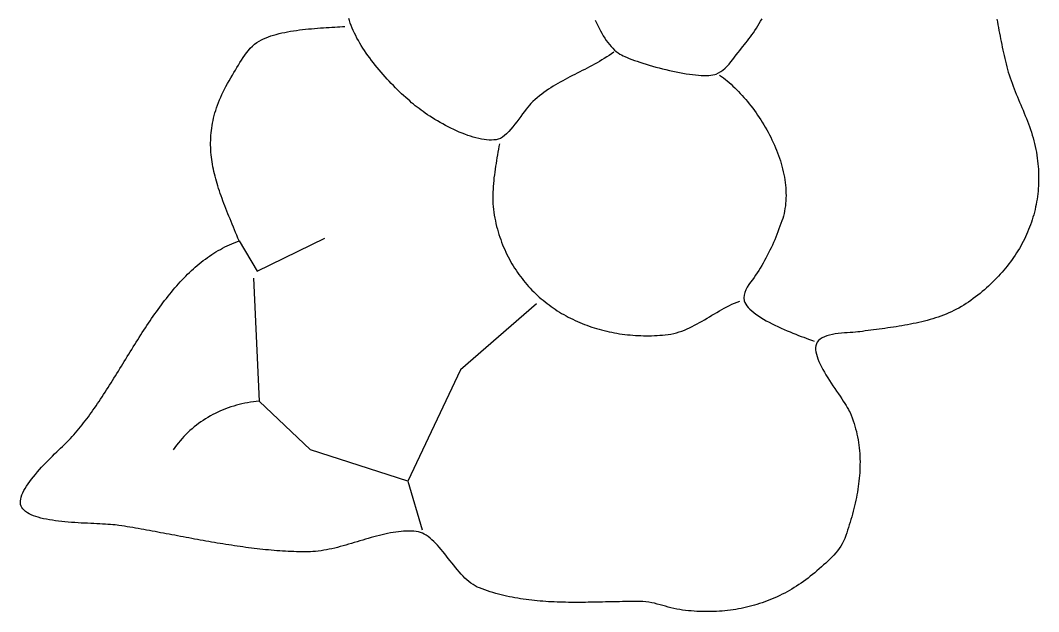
# Model space of a CAD drawing. Header units: millimetres. Extents: x 38 to 1209, y 36 to 1580.
# Drawn here: x 795.5 to 1151.5, y 44.4 to 251.1 of the extents above; entities that cross this region are included whole.
import ezdxf

# ---------------------------------------------------------------- set-up
doc = ezdxf.new("R2010")
doc.units = ezdxf.units.MM
doc.layers.add('0_0_0', color=3, linetype='Continuous')

msp = doc.modelspace()

# ---------------------------------------------------------------- linework, layer by layer
at = {"layer": '0_0_0'}
for points in [[(1136.9339, 251.5129), (1137.1157, 250.5305), (1137.2963, 249.5478), (1137.4766, 248.5649), (1137.6571, 247.5821), (1137.8387, 246.5995), (1138.0221, 245.6175), (1138.2081, 244.6363), (1138.3973, 243.656), (1138.5907, 242.6769), (1138.7888, 241.6992), (1138.9926, 240.7231), (1139.2026, 239.7489), (1139.4197, 238.7768), (1139.6446, 237.8069), (1139.8781, 236.8396), (1140.1209, 235.875), (1140.3738, 234.9134), (1140.6375, 233.955), (1140.9128, 233), (1141.2131, 232.0161), (1141.5301, 231.0399), (1141.8623, 230.0705), (1142.208, 229.1072), (1142.5657, 228.1493), (1142.9339, 227.1961), (1143.3111, 226.2468), (1143.6955, 225.3009), (1144.0858, 224.3575), (1144.4803, 223.4159), (1144.8775, 222.4754), (1145.2759, 221.5354), (1145.6738, 220.5951), (1146.0697, 219.6538), (1146.4622, 218.7107), (1146.8495, 217.7652), (1147.2303, 216.8166), (1147.6028, 215.864), (1147.9656, 214.907), (1148.3171, 213.9446), (1148.6558, 212.9762), (1148.98, 212.0011), (1149.2883, 211.0186), (1149.5791, 210.0279), (1149.8508, 209.0284), (1150.1019, 208.0193), (1150.3309, 207), (1150.5354, 205.9908), (1150.7202, 204.9857), (1150.8853, 203.9849), (1151.0309, 202.9883), (1151.1571, 201.9962), (1151.2641, 201.0084), (1151.3519, 200.0252), (1151.4206, 199.0465), (1151.4705, 198.0725), (1151.5015, 197.1033), (1151.5139, 196.1388), (1151.5078, 195.1792), (1151.4832, 194.2246), (1151.4403, 193.275), (1151.3792, 192.3305), (1151.3001, 191.3912), (1151.203, 190.4571), (1151.0882, 189.5283), (1150.9556, 188.6049), (1150.8054, 187.687), (1150.6378, 186.7747), (1150.4529, 185.8679), (1150.2507, 184.9669), (1150.0315, 184.0716), (1149.7952, 183.1821), (1149.5422, 182.2986), (1149.2724, 181.421), (1148.986, 180.5495), (1148.6831, 179.6841), (1148.3639, 178.8249), (1148.0284, 177.972), (1147.6768, 177.1255), (1147.3093, 176.2854), (1146.9258, 175.4518), (1146.5266, 174.6247), (1146.1117, 173.8043), (1145.6814, 172.9906), (1145.2356, 172.1838), (1144.7746, 171.3837), (1144.2985, 170.5907), (1143.8073, 169.8046), (1143.3012, 169.0256), (1142.7803, 168.2538), (1142.2448, 167.4893), (1141.6947, 166.732), (1141.1303, 165.9821), (1140.5515, 165.2397), (1139.9585, 164.5048), (1139.3515, 163.7776), (1138.7306, 163.058), (1138.0958, 162.3461), (1137.4474, 161.6421), (1136.7854, 160.946), (1136.1099, 160.2578), (1135.4212, 159.5777), (1134.7192, 158.9058), (1134.0041, 158.242), (1133.2761, 157.5865), (1132.5352, 156.9393), (1131.7817, 156.3005), (1131.0155, 155.6703), (1130.2368, 155.0486), (1129.4458, 154.4355), (1128.6426, 153.8311), (1127.8273, 153.2356), (1127, 152.6489), (1126.179, 152.0922), (1125.345, 151.5597), (1124.4983, 151.0506), (1123.6395, 150.5642), (1122.7691, 150.0999), (1121.8877, 149.6568), (1120.9956, 149.2343), (1120.0935, 148.8317), (1119.1819, 148.4484), (1118.2613, 148.0835), (1117.3321, 147.7364), (1116.3949, 147.4065), (1115.4503, 147.093), (1114.4987, 146.7951), (1113.5407, 146.5123), (1112.5767, 146.2438), (1111.6073, 145.9888), (1110.633, 145.7468), (1109.6543, 145.517), (1108.6717, 145.2987), (1107.6858, 145.0912), (1106.697, 144.8938), (1105.7059, 144.7058), (1104.713, 144.5266), (1103.7188, 144.3553), (1102.7238, 144.1913), (1101.7286, 144.0339), (1100.7335, 143.8825), (1099.7393, 143.7362), (1098.7463, 143.5945), (1097.7551, 143.4565), (1096.7662, 143.3217), (1095.7802, 143.1893), (1094.7974, 143.0585), (1093.8186, 142.9288), (1092.844, 142.7994), (1091.8744, 142.6696), (1090.9102, 142.5387), (1089.9519, 142.4059), (1089, 142.2708), (1088.2833, 142.1846), (1087.4736, 142.1136), (1086.5855, 142.0515), (1085.6336, 141.9919), (1084.6324, 141.9285), (1083.5964, 141.8549), (1082.5403, 141.7649), (1081.4785, 141.6521), (1080.4257, 141.5102), (1079.3964, 141.3328), (1078.4051, 141.1136), (1077.4664, 140.8463), (1076.5949, 140.5245), (1075.8051, 140.142), (1075.1116, 139.6923), (1074.5289, 139.1692), (1074.0717, 138.5663), (1073.7982, 138.0001), (1073.6241, 137.3803), (1073.5435, 136.7107), (1073.5507, 135.9952), (1073.6399, 135.2376), (1073.8053, 134.4419), (1074.0411, 133.6119), (1074.3415, 132.7515), (1074.7007, 131.8646), (1075.1129, 130.9551), (1075.5724, 130.0268), (1076.0733, 129.0838), (1076.6098, 128.1297), (1077.1762, 127.1686), (1077.7666, 126.2044), (1078.3753, 125.2408), (1078.9965, 124.2818), (1079.6243, 123.3312), (1080.2531, 122.3931), (1080.8769, 121.4711), (1081.4901, 120.5693), (1082.0868, 119.6915), (1082.6612, 118.8416), (1083.2075, 118.0235), (1083.7199, 117.2411), (1084.1927, 116.4982), (1084.6201, 115.7988), (1084.9962, 115.1467), (1085.3153, 114.5458), (1085.5716, 114), (1085.9623, 113.0627), (1086.3276, 112.1229), (1086.6679, 111.1807), (1086.9836, 110.2362), (1087.2751, 109.2896), (1087.5429, 108.3409), (1087.7875, 107.3903), (1088.0092, 106.4378), (1088.2085, 105.4837), (1088.3857, 104.528), (1088.5415, 103.5708), (1088.6761, 102.6123), (1088.79, 101.6526), (1088.8836, 100.6917), (1088.9575, 99.7299), (1089.0119, 98.7672), (1089.0474, 97.8038), (1089.0643, 96.8397), (1089.0631, 95.8751), (1089.0443, 94.9101), (1089.0083, 93.9448), (1088.9554, 92.9794), (1088.8862, 92.0139), (1088.801, 91.0485), (1088.7003, 90.0832), (1088.5846, 89.1183), (1088.4542, 88.1538), (1088.3096, 87.1899), (1088.1512, 86.2266), (1087.9795, 85.2641), (1087.7949, 84.3024), (1087.5978, 83.3418), (1087.3886, 82.3824), (1087.1678, 81.4242), (1086.9359, 80.4673), (1086.6932, 79.5119), (1086.4401, 78.5582), (1086.1772, 77.6061), (1085.9049, 76.6559), (1085.6235, 75.7077), (1085.3335, 74.7615), (1085.0354, 73.8175), (1084.7295, 72.8759), (1084.4164, 71.9366), (1084.0964, 71), (1083.7214, 70.0133), (1083.2976, 69.0735), (1082.8282, 68.1766), (1082.3162, 67.319), (1081.7649, 66.4968), (1081.1774, 65.7064), (1080.5567, 64.9438), (1079.9062, 64.2054), (1079.2287, 63.4874), (1078.5277, 62.7859), (1077.8061, 62.0973), (1077.0671, 61.4177), (1076.3138, 60.7434), (1075.5495, 60.0706), (1074.7771, 59.3956), (1074, 58.7145), (1073.2395, 58.0561), (1072.4719, 57.4136), (1071.6971, 56.7869), (1070.9154, 56.176), (1070.1268, 55.5809), (1069.3313, 55.0015), (1068.5292, 54.4378), (1067.7204, 53.8899), (1066.9051, 53.3576), (1066.0834, 52.841), (1065.2554, 52.3401), (1064.4211, 51.8548), (1063.5807, 51.385), (1062.7343, 50.9309), (1061.8819, 50.4923), (1061.0237, 50.0692), (1060.1597, 49.6617), (1059.2901, 49.2696), (1058.4149, 48.8931), (1057.5343, 48.5319), (1056.6483, 48.1862), (1055.757, 47.856), (1054.8605, 47.5411), (1053.959, 47.2415), (1053.0525, 46.9573), (1052.1411, 46.6885), (1051.225, 46.4349), (1050.3041, 46.1966), (1049.3786, 45.9736), (1048.4487, 45.7658), (1047.5143, 45.5732), (1046.5757, 45.3959), (1045.6328, 45.2337), (1044.6858, 45.0866), (1043.7348, 44.9547), (1042.7799, 44.8379), (1041.8211, 44.7362), (1040.8586, 44.6495), (1039.8925, 44.5779), (1038.9229, 44.5214), (1037.9498, 44.4798), (1036.9733, 44.4532), (1035.9937, 44.4416), (1035.0108, 44.4449), (1034.0249, 44.4631), (1033.0361, 44.4962), (1032.0444, 44.5442), (1031.0499, 44.6071), (1030.0527, 44.6848), (1029.053, 44.7773), (1028.0508, 44.8846), (1027.0462, 45.0066), (1026.0394, 45.1435), (1024.9818, 45.318), (1023.96, 45.528), (1022.9671, 45.7659), (1021.9963, 46.0239), (1021.0407, 46.2941), (1020.0936, 46.5689), (1019.148, 46.8405), (1018.1972, 47.1011), (1017.2344, 47.343), (1016.2526, 47.5584), (1015.2451, 47.7395), (1014.2051, 47.8787), (1013.1256, 47.9681), (1012, 48), (1011.0079, 47.9984), (1010.0151, 47.9931), (1009.0217, 47.9844), (1008.0277, 47.9727), (1007.0332, 47.9584), (1006.0382, 47.9417), (1005.0427, 47.9232), (1004.047, 47.9031), (1003.0509, 47.8819), (1002.0545, 47.8599), (1001.058, 47.8374), (1000.0614, 47.8149), (999.0647, 47.7926), (998.0679, 47.7711), (997.0712, 47.7506), (996.0746, 47.7315), (995.0782, 47.7142), (994.0819, 47.699), (993.086, 47.6863), (992.0903, 47.6766), (991.0951, 47.6701), (990.1002, 47.6672), (989.1059, 47.6683), (988.1121, 47.6737), (987.1189, 47.6839), (986.1264, 47.6992), (985.1347, 47.72), (984.1437, 47.7466), (983.1535, 47.7794), (982.1642, 47.8187), (981.1759, 47.8651), (980.1886, 47.9187), (979.2023, 47.98), (978.2172, 48.0493), (977.2333, 48.1271), (976.2506, 48.2137), (975.2691, 48.3094), (974.2891, 48.4146), (973.3104, 48.5297), (972.3332, 48.6551), (971.3575, 48.7911), (970.3834, 48.9381), (969.411, 49.0965), (968.4402, 49.2666), (967.4712, 49.4488), (966.5039, 49.6435), (965.5386, 49.851), (964.5751, 50.0718), (963.6137, 50.3061), (962.6542, 50.5543), (961.6969, 50.8169), (960.7417, 51.0942), (959.7887, 51.3865), (958.838, 51.6942), (957.8896, 52.0178), (956.9436, 52.3574), (956, 52.7137), (955.2428, 53.0426), (954.5, 53.4349), (953.7706, 53.886), (953.0537, 54.3914), (952.3486, 54.9467), (951.6545, 55.5473), (950.9704, 56.1887), (950.2954, 56.8665), (949.6289, 57.5761), (948.9699, 58.3131), (948.3176, 59.0729), (947.671, 59.8511), (947.0295, 60.6432), (946.3922, 61.4446), (945.7581, 62.251), (945.1265, 63.0576), (944.4965, 63.8602), (943.8672, 64.6542), (943.2379, 65.435), (942.6076, 66.1983), (941.9756, 66.9394), (941.341, 67.654), (940.7029, 68.3374), (940.0605, 68.9853), (939.4129, 69.5931), (938.7594, 70.1563), (938.099, 70.6704), (937.431, 71.131), (936.7544, 71.5335), (936.0684, 71.8734), (935.3722, 72.1463), (934.665, 72.3476), (933.9459, 72.4729), (933.0791, 72.5566), (932.2021, 72.6054), (931.3151, 72.6208), (930.4189, 72.6046), (929.5137, 72.5586), (928.6001, 72.4843), (927.6787, 72.3835), (926.7498, 72.258), (925.8139, 72.1093), (924.8716, 71.9393), (923.9233, 71.7496), (922.9695, 71.5419), (922.0108, 71.3179), (921.0474, 71.0793), (920.0801, 70.8279), (919.1092, 70.5653), (918.1352, 70.2932), (917.1587, 70.0134), (916.18, 69.7275), (915.1997, 69.4373), (914.2183, 69.1444), (913.2362, 68.8505), (912.254, 68.5574), (911.2721, 68.2668), (910.291, 67.9803), (909.3111, 67.6997), (908.3331, 67.4266), (907.3573, 67.1628), (906.3842, 66.91), (905.4144, 66.6699), (904.4483, 66.4441), (903.4863, 66.2344), (902.5291, 66.0425), (901.577, 65.8701), (900.6305, 65.7189), (899.6902, 65.5905), (898.7565, 65.4868), (897.8299, 65.4093), (896.9109, 65.3599), (896, 65.3402), (895.0264, 65.3396), (894.0515, 65.347), (893.075, 65.3623), (892.0972, 65.3852), (891.118, 65.4157), (890.1376, 65.4534), (889.1559, 65.4982), (888.1731, 65.55), (887.1891, 65.6086), (886.2041, 65.6738), (885.2181, 65.7454), (884.231, 65.8233), (883.2431, 65.9072), (882.2543, 65.997), (881.2647, 66.0925), (880.2744, 66.1936), (879.2833, 66.3001), (878.2916, 66.4117), (877.2993, 66.5284), (876.3065, 66.6499), (875.3131, 66.776), (874.3194, 66.9067), (873.3252, 67.0416), (872.3307, 67.1807), (871.3359, 67.3238), (870.3409, 67.4706), (869.3458, 67.6211), (868.3505, 67.775), (867.3551, 67.9321), (866.3597, 68.0923), (865.3644, 68.2554), (864.3691, 68.4213), (863.374, 68.5897), (862.3791, 68.7604), (861.3844, 68.9334), (860.39, 69.1084), (859.396, 69.2852), (858.4024, 69.4637), (857.4092, 69.6437), (856.4165, 69.825), (855.4244, 70.0075), (854.433, 70.1909), (853.4421, 70.3751), (852.4521, 70.56), (851.4627, 70.7452), (850.4742, 70.9308), (849.4866, 71.1164), (848.4999, 71.3019), (847.5142, 71.4872), (846.5296, 71.672), (845.546, 71.8562), (844.5636, 72.0396), (843.5823, 72.222), (842.6024, 72.4033), (841.6237, 72.5833), (840.6463, 72.7617), (839.6704, 72.9385), (838.6959, 73.1134), (837.723, 73.2864), (836.7516, 73.4571), (835.7818, 73.6254), (834.8137, 73.7912), (833.8473, 73.9542), (832.8826, 74.1143), (831.9198, 74.2714), (830.9589, 74.4252), (830, 74.5756), (829.3388, 74.6681), (828.6194, 74.7508), (827.8457, 74.8249), (827.0212, 74.8916), (826.1499, 74.9522), (825.2354, 75.0077), (824.2815, 75.0594), (823.2919, 75.1086), (822.2705, 75.1563), (821.221, 75.2039), (820.1471, 75.2525), (819.0526, 75.3033), (817.9413, 75.3576), (816.8169, 75.4165), (815.6832, 75.4812), (814.5438, 75.5529), (813.4027, 75.6329), (812.2636, 75.7223), (811.1301, 75.8224), (810.0061, 75.9343), (808.8953, 76.0593), (807.8016, 76.1985), (806.7285, 76.3532), (805.68, 76.5245), (804.6597, 76.7137), (803.6714, 76.922), (802.7189, 77.1505), (801.8059, 77.4005), (800.9363, 77.6732), (800.1137, 77.9698), (799.3418, 78.2914), (798.6246, 78.6393), (797.9657, 79.0147), (797.3688, 79.4188), (796.8378, 79.8528), (796.3765, 80.3179), (796.0175, 80.8044), (795.7597, 81.3324), (795.5982, 81.8993), (795.5284, 82.5022), (795.5454, 83.1387), (795.6444, 83.806), (795.8207, 84.5016), (796.0695, 85.2226), (796.386, 85.9665), (796.7654, 86.7307), (797.2031, 87.5124), (797.6941, 88.309), (798.2338, 89.1179), (798.8173, 89.9364), (799.44, 90.7619), (800.0969, 91.5916), (800.7834, 92.423), (801.4946, 93.2534), (802.2258, 94.0801), (802.9722, 94.9005), (803.7291, 95.7119), (804.4916, 96.5116), (805.255, 97.2971), (806.0146, 98.0656), (806.7655, 98.8145), (807.5029, 99.5412), (808.2222, 100.243), (808.9184, 100.9172), (809.587, 101.5612), (810.223, 102.1723), (810.8217, 102.7479), (811.3783, 103.2853), (811.8881, 103.7818), (812.3463, 104.2349), (812.748, 104.6418), (813.0887, 105), (813.6734, 105.6389), (814.2536, 106.2888), (814.8295, 106.9492), (815.4012, 107.62), (815.9689, 108.3007), (816.5327, 108.9911), (817.0927, 109.6909), (817.6492, 110.3997), (818.2023, 111.1174), (818.752, 111.8436), (819.2987, 112.5779), (819.8423, 113.3202), (820.3832, 114.07), (820.9213, 114.8272), (821.4569, 115.5913), (821.9902, 116.3622), (822.5212, 117.1395), (823.0502, 117.9229), (823.5772, 118.712), (824.1025, 119.5068), (824.6261, 120.3067), (825.1482, 121.1115), (825.6691, 121.921), (826.1888, 122.7348), (826.7074, 123.5526), (827.2252, 124.3741), (827.7423, 125.1991), (828.2588, 126.0272), (828.7749, 126.8581), (829.2907, 127.6915), (829.8064, 128.5272), (830.3221, 129.3649), (830.8381, 130.2041), (831.3543, 131.0448), (831.8711, 131.8864), (832.3885, 132.7288), (832.9067, 133.5717), (833.4258, 134.4147), (833.9461, 135.2575), (834.4675, 136.0999), (834.9904, 136.9416), (835.5148, 137.7822), (836.0409, 138.6215), (836.5688, 139.4592), (837.0988, 140.2949), (837.6309, 141.1283), (838.1653, 141.9593), (838.7021, 142.7874), (839.2416, 143.6124), (839.7838, 144.4339), (840.3289, 145.2518), (840.877, 146.0656), (841.4284, 146.8751), (841.9831, 147.68), (842.5413, 148.4799), (843.1031, 149.2747), (843.6688, 150.0639), (844.2384, 150.8474), (844.8122, 151.6247), (845.3902, 152.3956), (845.9726, 153.1598), (846.5596, 153.917), (847.1512, 154.6669), (847.7478, 155.4093), (848.3493, 156.1437), (848.9561, 156.8699), (849.5681, 157.5876), (850.1856, 158.2966), (850.8087, 158.9965), (851.4376, 159.6869), (852.0724, 160.3677), (852.7133, 161.0385), (853.3604, 161.6991), (854.0138, 162.349), (854.6738, 162.9881), (855.3405, 163.616), (856.0139, 164.2324), (856.6944, 164.8371), (857.3819, 165.4297), (858.0768, 166.0099), (858.7791, 166.5775), (859.4889, 167.1321), (860.2065, 167.6734), (860.9319, 168.2012), (861.6654, 168.7152), (862.4071, 169.2149), (863.1571, 169.7003), (863.9156, 170.1709), (864.6827, 170.6264), (865.4586, 171.0666), (866.2434, 171.4911), (867.0373, 171.8998), (867.8404, 172.2921), (868.653, 172.668), (869.475, 173.0269), (870.3068, 173.3688), (871.1484, 173.6932), (872, 174), (878.2986, 163.4715), (902, 175)], [(1003, 240), (1002.1769, 239.4149), (1001.3476, 238.8498), (1000.5125, 238.3033), (999.6722, 237.7739), (998.8273, 237.2602), (997.9783, 236.7607), (997.1257, 236.2739), (996.27, 235.7986), (995.4119, 235.3331), (994.5518, 234.8761), (993.6903, 234.4262), (992.8279, 233.9819), (991.9653, 233.5417), (991.1028, 233.1042), (990.2411, 232.6681), (989.3807, 232.2317), (988.5221, 231.7938), (987.6659, 231.3529), (986.8127, 230.9075), (985.9629, 230.4561), (985.1171, 229.9975), (984.2759, 229.53), (983.4398, 229.0523), (982.6093, 228.563), (981.7849, 228.0605), (980.9673, 227.5436), (980.157, 227.0106), (979.3545, 226.4602), (978.5603, 225.891), (977.775, 225.3015), (976.9991, 224.6902), (976.2332, 224.0558), (975.4778, 223.3968), (974.7334, 222.7117), (974.0007, 221.9992), (973.4861, 221.4475), (972.9393, 220.7976), (972.3627, 220.0646), (971.759, 219.2637), (971.1307, 218.4098), (970.4803, 217.5181), (969.8106, 216.6036), (969.1239, 215.6816), (968.423, 214.767), (967.7103, 213.875), (966.9884, 213.0207), (966.26, 212.2192), (965.5275, 211.4855), (964.7936, 210.8347), (964.0609, 210.2821), (963.3318, 209.8425), (962.6089, 209.5313), (961.895, 209.3634), (961.0872, 209.2867), (960.2532, 209.2599), (959.395, 209.2807), (958.5149, 209.3471), (957.6149, 209.4571), (956.6972, 209.6085), (955.7639, 209.7992), (954.8172, 210.0272), (953.8591, 210.2904), (952.8918, 210.5868), (951.9174, 210.9141), (950.9381, 211.2704), (949.9559, 211.6536), (948.9731, 212.0615), (947.9917, 212.4922), (947.0138, 212.9435), (946.0417, 213.4133), (945.0774, 213.8996), (944.123, 214.4003), (943.1807, 214.9133), (942.2527, 215.4365), (941.341, 215.9679), (940.4477, 216.5053), (939.5751, 217.0466), (938.7252, 217.5899), (937.9002, 218.133), (937.1021, 218.6738), (936.3332, 219.2103), (935.5955, 219.7403), (934.8913, 220.2618), (934.2225, 220.7728), (933.5913, 221.271), (933, 221.7546), (932.3216, 222.3258), (931.6336, 222.9175), (930.9373, 223.5289), (930.2337, 224.1595), (929.5241, 224.8084), (928.8096, 225.4749), (928.0913, 226.1583), (927.3704, 226.858), (926.6482, 227.5731), (925.9256, 228.3031), (925.204, 229.0471), (924.4844, 229.8045), (923.768, 230.5745), (923.0561, 231.3565), (922.3496, 232.1497), (921.6499, 232.9534), (920.9581, 233.7669), (920.2753, 234.5895), (919.6026, 235.4205), (918.9414, 236.2592), (918.2926, 237.1048), (917.6576, 237.9567), (917.0374, 238.814), (916.4331, 239.6763), (915.8461, 240.5426), (915.2774, 241.4123), (914.7281, 242.2847), (914.1995, 243.1591), (913.6927, 244.0348), (913.2089, 244.911), (912.7493, 245.787), (912.3149, 246.6622), (911.907, 247.5357), (911.5267, 248.407), (911.1752, 249.2753), (910.8536, 250.1398), (910.5632, 251), (910.327, 251.782)], [(996.4693, 251.1641), (996.9223, 250.2102), (997.3827, 249.2705), (997.8514, 248.3482), (998.3294, 247.4462), (998.8176, 246.5675), (999.3169, 245.7151), (999.8283, 244.8921), (1000.3528, 244.1015), (1000.8913, 243.3463), (1001.4448, 242.6294), (1002.0141, 241.954), (1002.6003, 241.3229), (1003.2044, 240.7393), (1003.8271, 240.2061), (1004.4696, 239.7264), (1005.1327, 239.3032), (1005.6444, 239.0207), (1006.2338, 238.7257), (1006.8961, 238.4198), (1007.6268, 238.1045), (1008.4211, 237.7815), (1009.2745, 237.4523), (1010.1822, 237.1184), (1011.1397, 236.7816), (1012.1423, 236.4434), (1013.1854, 236.1052), (1014.2643, 235.7689), (1015.3743, 235.4358), (1016.5109, 235.1076), (1017.6694, 234.7859), (1018.8451, 234.4722), (1020.0335, 234.1682), (1021.2297, 233.8755), (1022.4293, 233.5955), (1023.6276, 233.3299), (1024.8199, 233.0802), (1026.0016, 232.8482), (1027.168, 232.6352), (1028.3145, 232.443), (1029.4365, 232.2731), (1030.5293, 232.127), (1031.5882, 232.0064), (1032.6087, 231.9129), (1033.586, 231.8479), (1034.5156, 231.8132), (1035.3928, 231.8103), (1036.213, 231.8407), (1036.9714, 231.9061), (1037.6635, 232.0081), (1038.2846, 232.1481), (1038.8302, 232.3279), (1039.6367, 232.7062), (1040.4155, 233.1837), (1041.1679, 233.7475), (1041.8956, 234.3848), (1042.6002, 235.0829), (1043.2831, 235.8291), (1043.9459, 236.6107), (1044.5903, 237.4148), (1045.2177, 238.2287), (1045.8297, 239.0398), (1046.4279, 239.8352), (1047.0138, 240.6022), (1047.589, 241.328), (1048.1551, 242), (1048.682, 242.6139), (1049.2076, 243.2521), (1049.7315, 243.9139), (1050.2534, 244.5985), (1050.773, 245.3053), (1051.29, 246.0333), (1051.8041, 246.782), (1052.315, 247.5505), (1052.8224, 248.3382), (1053.3259, 249.1441), (1053.8252, 249.9677), (1054.3202, 250.8082), (1054.8103, 251.6648)], [(872, 174), (871.5897, 174.9934), (871.1826, 175.977), (870.7789, 176.9509), (870.3792, 177.9156), (869.9838, 178.8714), (869.5932, 179.8185), (869.2077, 180.7573), (868.8278, 181.6881), (868.4538, 182.6113), (868.0862, 183.5271), (867.7254, 184.4359), (867.3718, 185.338), (867.0258, 186.2338), (866.6878, 187.1234), (866.3583, 188.0074), (866.0376, 188.8859), (865.7261, 189.7594), (865.4243, 190.628), (865.1326, 191.4922), (864.8513, 192.3523), (864.5809, 193.2086), (864.3218, 194.0614), (864.0745, 194.9111), (863.8392, 195.7579), (863.6165, 196.6022), (863.4067, 197.4443), (863.2103, 198.2845), (863.0276, 199.1232), (862.859, 199.9606), (862.7051, 200.7971), (862.5661, 201.6331), (862.4426, 202.4687), (862.3348, 203.3044), (862.2433, 204.1405), (862.1683, 204.9773), (862.1105, 205.8151), (862.07, 206.6543), (862.0474, 207.4951), (862.0431, 208.3379), (862.0575, 209.183), (862.0909, 210.0307), (862.1438, 210.8814), (862.2167, 211.7353), (862.3098, 212.5929), (862.4237, 213.4543), (862.5587, 214.32), (862.7153, 215.1902), (862.8938, 216.0653), (863.0946, 216.9456), (863.3183, 217.8315), (863.5651, 218.7231), (863.8355, 219.621), (864.1299, 220.5253), (864.4488, 221.4364), (864.7924, 222.3547), (865.1613, 223.2804), (865.5558, 224.2138), (865.9764, 225.1554), (866.4234, 226.1054), (866.8974, 227.0641), (867.3986, 228.0319), (867.9274, 229.009), (868.4844, 229.9959), (869.0699, 230.9927), (869.6844, 232), (870.1972, 232.8414), (870.7093, 233.7046), (871.2243, 234.5829), (871.7462, 235.4697), (872.2787, 236.3581), (872.8259, 237.2415), (873.3914, 238.1133), (873.9792, 238.9665), (874.5931, 239.7947), (875.2369, 240.591), (875.9146, 241.3488), (876.6298, 242.0613), (877.3866, 242.7219), (878.1887, 243.3237), (879.0401, 243.8603), (879.7949, 244.2681), (880.5855, 244.6505), (881.4096, 245.0083), (882.2651, 245.3425), (883.1495, 245.6541), (884.0608, 245.9441), (884.9967, 246.2134), (885.9549, 246.463), (886.9331, 246.6939), (887.9292, 246.907), (888.941, 247.1033), (889.966, 247.2839), (891.0022, 247.4495), (892.0473, 247.6013), (893.099, 247.7402), (894.1551, 247.8672), (895.2133, 247.9832), (896.2715, 248.0892), (897.3273, 248.1862), (898.3786, 248.2752), (899.4231, 248.357), (900.4585, 248.4328), (901.4826, 248.5034), (902.4932, 248.5699), (903.488, 248.6331), (904.4647, 248.6942), (905.4213, 248.7539), (906.3553, 248.8134), (907.2646, 248.8736), (908.1469, 248.9355), (909, 249)], [(1040, 232), (1040.6646, 231.5113), (1041.3293, 231.0015), (1041.9935, 230.4713), (1042.6567, 229.9209), (1043.3183, 229.3511), (1043.9779, 228.7622), (1044.635, 228.1547), (1045.289, 227.5293), (1045.9393, 226.8864), (1046.5856, 226.2264), (1047.2273, 225.5499), (1047.8638, 224.8574), (1048.4947, 224.1495), (1049.1194, 223.4265), (1049.7375, 222.6891), (1050.3483, 221.9376), (1050.9514, 221.1727), (1051.5463, 220.3949), (1052.1325, 219.6046), (1052.7094, 218.8023), (1053.2765, 217.9885), (1053.8334, 217.1638), (1054.3794, 216.3287), (1054.9142, 215.4836), (1055.4371, 214.6292), (1055.9476, 213.7657), (1056.4453, 212.8939), (1056.9296, 212.0141), (1057.4, 211.127), (1057.856, 210.2329), (1058.2971, 209.3324), (1058.7227, 208.426), (1059.1324, 207.5143), (1059.5256, 206.5976), (1059.9018, 205.6766), (1060.2605, 204.7517), (1060.6012, 203.8234), (1060.9234, 202.8923), (1061.2265, 201.9588), (1061.5101, 201.0235), (1061.7736, 200.0868), (1062.0165, 199.1493), (1062.2382, 198.2114), (1062.4384, 197.2737), (1062.6164, 196.3367), (1062.7718, 195.4008), (1062.904, 194.4667), (1063.0125, 193.5347), (1063.0968, 192.6054), (1063.1564, 191.6793), (1063.1907, 190.757), (1063.1993, 189.8388), (1063.1817, 188.9254), (1063.1373, 188.0171), (1063.0655, 187.1146), (1062.966, 186.2184), (1062.8382, 185.3289), (1062.6815, 184.4466), (1062.4954, 183.572), (1062.2795, 182.7057), (1062.0332, 181.8482), (1061.7561, 181), (1061.4256, 180.0611), (1061.0853, 179.1212), (1060.7352, 178.181), (1060.3749, 177.2411), (1060.0045, 176.3022), (1059.6237, 175.3651), (1059.2324, 174.4305), (1058.8304, 173.499), (1058.4176, 172.5714), (1057.9938, 171.6484), (1057.559, 170.7307), (1057.1128, 169.819), (1056.6552, 168.914), (1056.186, 168.0164), (1055.7051, 167.1269), (1055.2123, 166.2463), (1054.7075, 165.3751), (1054.1904, 164.5142), (1053.6611, 163.6642), (1053.1192, 162.8259), (1052.5648, 162), (1052.0302, 161.2529), (1051.437, 160.4594), (1050.8185, 159.625), (1050.2081, 158.7552), (1049.6393, 157.8557), (1049.1453, 156.9318), (1048.7595, 155.9893), (1048.5154, 155.0336), (1048.4463, 154.0703), (1048.5856, 153.1049), (1048.7955, 152.5047), (1049.1046, 151.9048), (1049.5068, 151.3058), (1049.9957, 150.7089), (1050.5653, 150.115), (1051.2095, 149.5249), (1051.9219, 148.9397), (1052.6966, 148.3603), (1053.5273, 147.7877), (1054.4078, 147.2228), (1055.332, 146.6665), (1056.2938, 146.1198), (1057.287, 145.5836), (1058.3053, 145.0589), (1059.3427, 144.5467), (1060.393, 144.0478), (1061.4501, 143.5633), (1062.5077, 143.0941), (1063.5597, 142.6411), (1064.5999, 142.2052), (1065.6222, 141.7875), (1066.6204, 141.3889), (1067.5884, 141.0103), (1068.52, 140.6526), (1069.409, 140.3168), (1070.2493, 140.004), (1071.0347, 139.7149), (1071.7591, 139.4505), (1072.4162, 139.2119), (1073, 139)], [(963, 208), (962.8325, 207.0209), (962.6622, 206.0387), (962.4903, 205.0535), (962.3183, 204.0655), (962.1477, 203.075), (961.9798, 202.082), (961.816, 201.0868), (961.6579, 200.0896), (961.5067, 199.0905), (961.3639, 198.0898), (961.231, 197.0875), (961.1092, 196.0839), (961.0002, 195.0793), (960.9052, 194.0736), (960.8257, 193.0673), (960.7631, 192.0603), (960.7189, 191.053), (960.6943, 190.0455), (960.691, 189.0379), (960.7102, 188.0305), (960.7534, 187.0235), (960.822, 186.017), (960.9174, 185.0112), (961.041, 184.0063), (961.1944, 183.0025), (961.3788, 182), (961.5839, 181.0199), (961.805, 180.0508), (962.0418, 179.0925), (962.2942, 178.1451), (962.5621, 177.2087), (962.8452, 176.2833), (963.1434, 175.3688), (963.4565, 174.4655), (963.7843, 173.5733), (964.1268, 172.6921), (964.4837, 171.8222), (964.8548, 170.9635), (965.24, 170.116), (965.6391, 169.2798), (966.052, 168.4549), (966.4784, 167.6414), (966.9182, 166.8392), (967.3713, 166.0485), (967.8375, 165.2693), (968.3165, 164.5015), (968.8083, 163.7453), (969.3127, 163.0007), (969.8294, 162.2676), (970.3584, 161.5463), (970.8995, 160.8366), (971.4524, 160.1386), (972.0171, 159.4524), (972.5933, 158.778), (973.1809, 158.1154), (973.7798, 157.4646), (974.3897, 156.8258), (975.0105, 156.1989), (975.642, 155.584), (976.284, 154.9811), (976.9365, 154.3903), (977.5991, 153.8115), (978.2718, 153.2449), (978.9544, 152.6904), (979.6467, 152.1481), (980.3485, 151.6181), (981.0597, 151.1003), (981.7801, 150.5948), (982.5096, 150.1017), (983.2479, 149.6209), (983.9949, 149.1526), (984.7504, 148.6967), (985.5143, 148.2533), (986.2865, 147.8224), (987.0666, 147.4041), (987.8546, 146.9984), (988.6503, 146.6053), (989.4535, 146.2249), (990.2641, 145.8572), (991.0818, 145.5022), (991.9066, 145.16), (992.7382, 144.8307), (993.5765, 144.5142), (994.4214, 144.2105), (995.2725, 143.9199), (996.1299, 143.6421), (996.9933, 143.3774), (997.8625, 143.1257), (998.7373, 142.8871), (999.6177, 142.6616), (1000.5035, 142.4492), (1001.3944, 142.25), (1002.2903, 142.0641), (1003.191, 141.8914), (1004.0964, 141.732), (1005.0063, 141.5859), (1005.9205, 141.4532), (1006.8389, 141.3339), (1007.7613, 141.228), (1008.6875, 141.1356), (1009.6174, 141.0567), (1010.5508, 140.9914), (1011.4874, 140.9396), (1012.4273, 140.9015), (1013.3701, 140.877), (1014.3157, 140.8663), (1015.264, 140.8692), (1016.2148, 140.8859), (1017.1679, 140.9165), (1018.1231, 140.9608), (1019.0803, 141.0191), (1020.0393, 141.0912), (1021, 141.1774), (1021.9985, 141.2983), (1022.9809, 141.4642), (1023.9482, 141.6723), (1024.9014, 141.92), (1025.8414, 142.2045), (1026.7692, 142.5231), (1027.6857, 142.8731), (1028.5921, 143.2518), (1029.4892, 143.6563), (1030.378, 144.0841), (1031.2596, 144.5324), (1032.1348, 144.9984), (1033.0047, 145.4794), (1033.8703, 145.9728), (1034.7325, 146.4758), (1035.5924, 146.9856), (1036.4508, 147.4996), (1037.3088, 148.015), (1038.1674, 148.5291), (1039.0275, 149.0392), (1039.8902, 149.5426), (1040.7563, 150.0364), (1041.627, 150.5181), (1042.5031, 150.9849), (1043.3856, 151.4341), (1044.2756, 151.8629), (1045.174, 152.2686), (1046.0818, 152.6485), (1047, 153)], [(877, 161), (879, 118), (877.9857, 117.8993), (876.977, 117.776), (875.9744, 117.6302), (874.9782, 117.4621), (873.9889, 117.2718), (873.0069, 117.0594), (872.0326, 116.8249), (871.0665, 116.5687), (870.1088, 116.2906), (869.1602, 115.9909), (868.2208, 115.6698), (867.2913, 115.3272), (866.372, 114.9633), (865.4633, 114.5784), (864.5656, 114.1723), (863.6794, 113.7454), (862.8051, 113.2977), (861.943, 112.8293), (861.0936, 112.3403), (860.2574, 111.8309), (859.4346, 111.3013), (858.6258, 110.7514), (857.8314, 110.1814), (857.0518, 109.5915), (856.2873, 108.9818), (855.5385, 108.3523), (854.8056, 107.7033), (854.0893, 107.0348), (853.3897, 106.3469), (852.7075, 105.6398), (852.0429, 104.9136), (851.3964, 104.1683), (850.7685, 103.4043), (850.1595, 102.6214), (849.5698, 101.8199), (849, 101)], [(976, 152), (949.3896, 129), (931, 90), (897, 100.9691), (879, 118)], [(931, 90), (936, 73)]]:
    msp.add_lwpolyline(points, dxfattribs=at)

doc.saveas('drawing.dxf')
